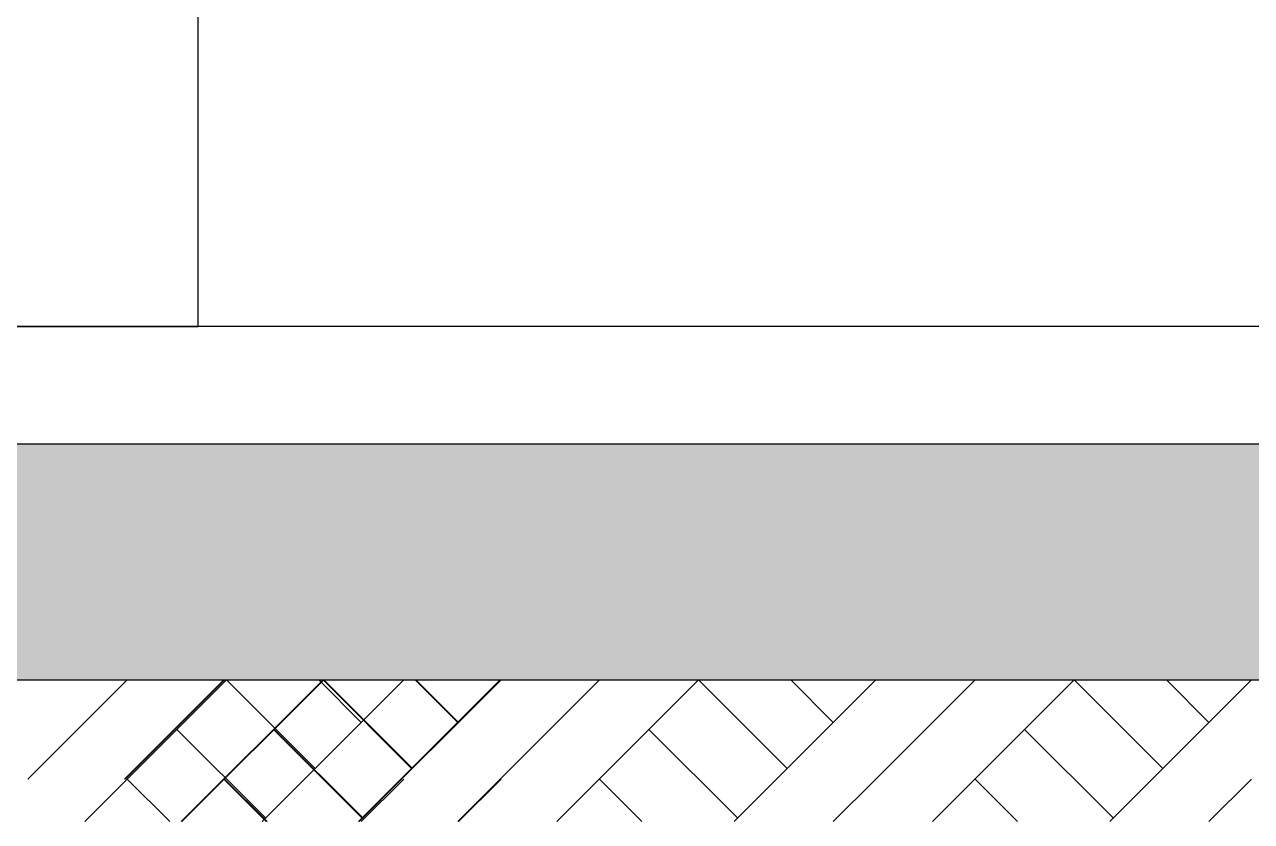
# Model space of a CAD drawing. Extents: x 220580 to 2027826, y -309201 to 71987.
# Drawn here: x 1045252 to 1046293, y -222775 to -222099 of the extents above; entities that cross this region are included whole.
import ezdxf

# ---------------------------------------------------------------- set-up
doc = ezdxf.new("R2010")
doc.units = 0
doc.linetypes.add('__DASH', pattern=[0.35, 0.25, -0.1])
doc.linetypes.add('DOTE', pattern=[2.42, 2, -0.2, 0.02, -0.2])
for name, color, linetype in [('20剖面图$0$A-HATCH-1', 252, 'Continuous'), ('A-AXIS-DOTE', 14, 'DOTE'), ('A-HATCH-1', 252, 'Continuous'), ('A-LIN-V', 9, 'Continuous'), ('AS-COLN', 6, 'Continuous'), ('AS-WALL', 40, 'Continuous'), ('COLUMN', 4, 'Continuous')]:
    doc.layers.add(name, color=color, linetype=linetype)

# ---------------------------------------------------------------- blocks, each defined once
blk = doc.blocks.new('55555')
at = {"layer": 'COLUMN'}
blk.add_lwpolyline([(-350, 700), (-350, -14200), (350, -14200), (350, 700)], close=True, dxfattribs=at)
blk = doc.blocks.new('$LinePat$素土夯实')
at = {"color": 0}
for p, q in [((0, -210), (210, 0)), ((120, -300), (420, 0)), ((420, 0), (607.5, -187.5)), ((495, -300), (795, 0)), ((615, 0), (705, -90)), ((315, -105), (502.5, -292.5)), ((210, -210), (300, -300)), ((705, -300), (795, -210))]:
    blk.add_line(p, q, dxfattribs=at)
blk = doc.blocks.new('20250917080948')
at = {"layer": 'A-AXIS-DOTE', "linetype": '__DASH', "ltscale": 2}
blk.add_line((93070.1, 0), (-8769.3, 0), dxfattribs=at)
blk = doc.blocks.new('20剖面图$0$$LinePat$素土夯实')
at = {"color": 0}
for p, q in [((0, -210), (210, 0)), ((120, -300), (420, 0)), ((420, 0), (607.5, -187.5)), ((495, -300), (795, 0)), ((615, 0), (705, -90)), ((315, -105), (502.5, -292.5)), ((210, -210), (300, -300)), ((705, -300), (795, -210))]:
    blk.add_line(p, q, dxfattribs=at)
blk = doc.blocks.new('A$Cd5f9d5c2')
at = {"layer": '20剖面图$0$A-HATCH-1', "xscale": -0.4012877748394023, "yscale": 0.4, "zscale": 0.4}
for p in [(-288, -300), (-205.5, -300)]:
    blk.add_blockref('20剖面图$0$$LinePat$素土夯实', p, dxfattribs=at)

msp = doc.modelspace()

# ---------------------------------------------------------------- hatches: boundary and pattern name
at = {"layer": 'A-HATCH-1'}
h = msp.add_hatch(color=256, dxfattribs=at)
h.dxf.hatch_style = 1
h.paths.add_polyline_path([(1127898.9, -222654.8), (1127898.9, -222454.8), (1044698.9, -222454.8), (1044698.9, -222654.8)])

# ---------------------------------------------------------------- linework, layer by layer
at = {"layer": 'A-AXIS-DOTE', "linetype": '__DASH', "ltscale": 2}
msp.add_line((1138119.1, -222354.8), (1036279.6, -222354.8), dxfattribs=at)
at = {"layer": 'AS-COLN'}
msp.add_lwpolyline([(1127898.9, -222654.8), (1127898.9, -222454.8), (1044698.9, -222454.8), (1044698.9, -222654.8)], close=True, dxfattribs=at)
at = {"layer": 'AS-WALL'}
msp.add_lwpolyline([(1128198.9, -222454.8), (1128198.9, -222354.8), (1044748.9, -222354.8)], dxfattribs=at)

# ---------------------------------------------------------------- block references
at = {"ltscale": 1000}
msp.add_blockref('20250917080948', (1045048.9, -222354.8), dxfattribs=at)
at = {"layer": 'A-HATCH-1', "xscale": 0.400973517437254, "yscale": 0.4, "zscale": 0.4}
for p in [(1045336.5, -222654.8), (1045655.2, -222654.8), (1045974, -222654.8)]:
    msp.add_blockref('$LinePat$素土夯实', p, dxfattribs=at)
at = {"layer": 'A-LIN-V'}
msp.add_blockref('55555', (1045048.9, -208154.8), dxfattribs=at)

# ---------------------------------------------------------------- next in the draw order: block references
at = {"color": 6, "ltscale": 1000, "xscale": -1}
msp.add_blockref('A$Cd5f9d5c2', (1045049, -222354.8), dxfattribs=at)

doc.saveas('drawing.dxf')
